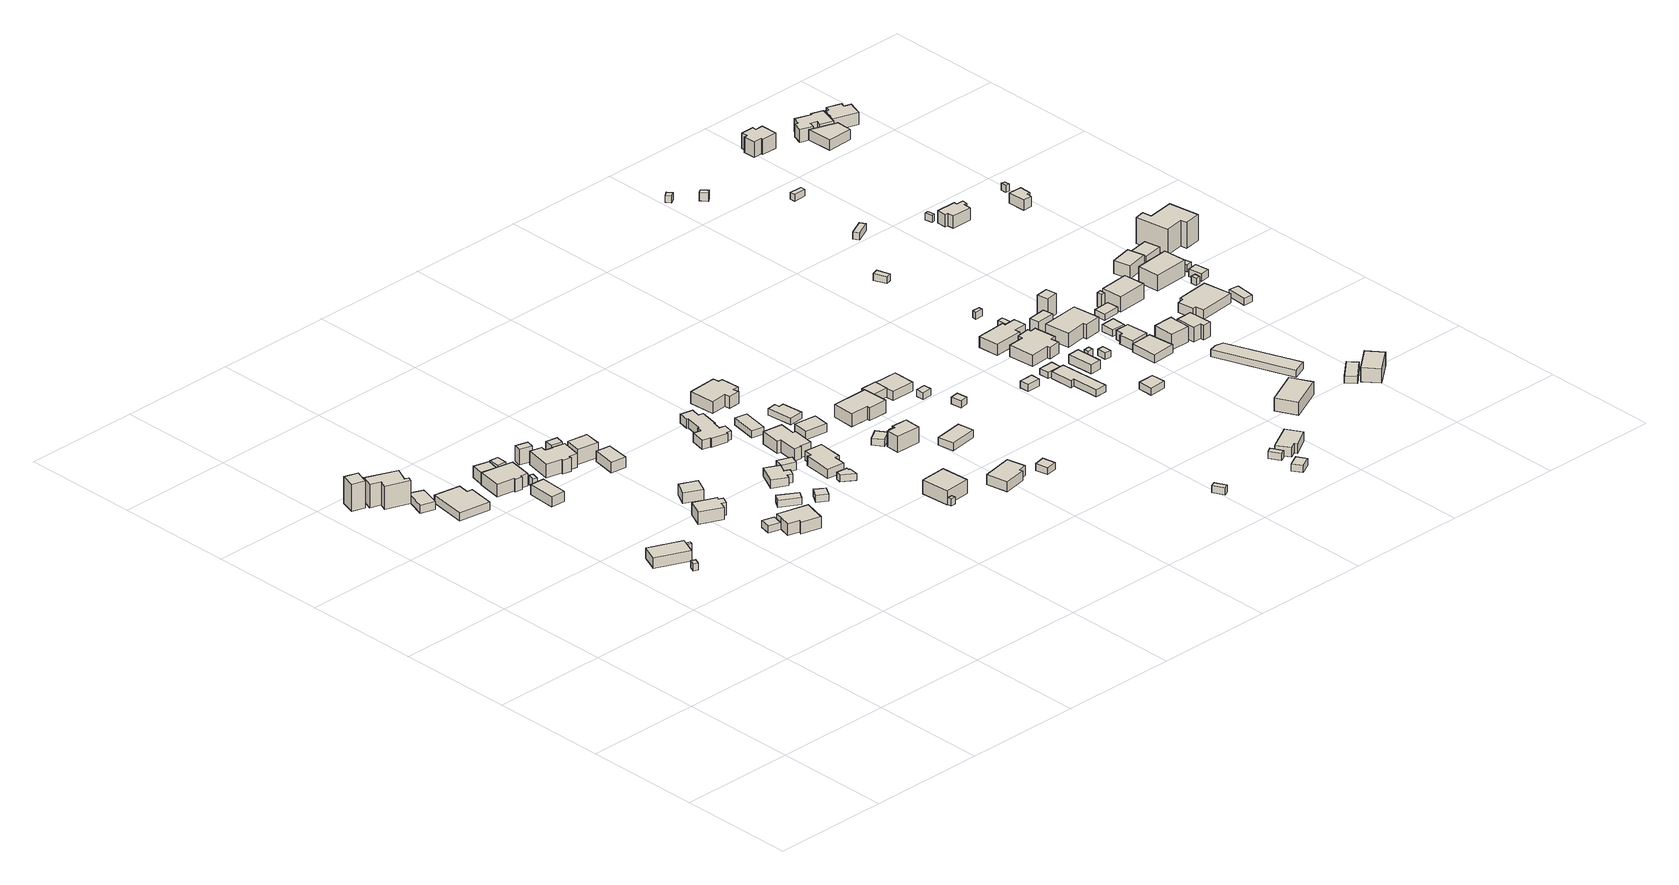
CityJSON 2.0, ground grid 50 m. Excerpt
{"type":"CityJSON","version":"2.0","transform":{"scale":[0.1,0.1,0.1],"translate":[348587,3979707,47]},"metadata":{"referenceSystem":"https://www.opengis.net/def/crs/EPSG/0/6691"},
"CityObjects":{
"building1":{"type":"Building","attributes":{"measuredHeight":13.5},"geometry":[{"type":"Solid","lod":"1","boundaries":[[[[0,1,2,3]],[[2,4,5,3]],[[1,6,4,2]],[[0,7,6,1]],[[3,5,7,0]],[[4,6,7,5]]]]}]},
"building2":{"type":"Building","attributes":{"measuredHeight":12.4},"geometry":[{"type":"Solid","lod":"1","boundaries":[[[[8,9,10,11,12,13,14,15]],[[14,16,17,15]],[[13,18,16,14]],[[12,19,18,13]],[[11,20,19,12]],[[10,21,20,11]],[[9,22,21,10]],[[8,23,22,9]],[[15,17,23,8]],[[16,18,19,20,21,22,23,17]]]]}]},
"building3":{"type":"Building","attributes":{"measuredHeight":4},"geometry":[{"type":"Solid","lod":"1","boundaries":[[[[24,11,10,25,26]],[[25,27,28,26]],[[10,29,27,25]],[[11,30,29,10]],[[24,31,30,11]],[[26,28,31,24]],[[27,29,30,31,28]]]]}]},
"building4":{"type":"Building","attributes":{"measuredHeight":3},"geometry":[{"type":"Solid","lod":"1","boundaries":[[[[32,33,34,35]],[[34,36,37,35]],[[33,38,36,34]],[[32,39,38,33]],[[35,37,39,32]],[[36,38,39,37]]]]}]},
"building5":{"type":"Building","attributes":{"measuredHeight":4.2},"geometry":[{"type":"Solid","lod":"1","boundaries":[[[[40,41,42,43,44,45]],[[44,46,47,45]],[[43,48,46,44]],[[42,49,48,43]],[[41,50,49,42]],[[40,51,50,41]],[[45,47,51,40]],[[46,48,49,50,51,47]]]]}]},
"building6":{"type":"Building","attributes":{"measuredHeight":6},"geometry":[{"type":"Solid","lod":"1","boundaries":[[[[52,53,54,55]],[[54,56,57,55]],[[53,58,56,54]],[[52,59,58,53]],[[55,57,59,52]],[[56,58,59,57]]]]}]},
"building7":{"type":"Building","attributes":{"measuredHeight":3},"geometry":[{"type":"Solid","lod":"1","boundaries":[[[[60,61,62,63]],[[62,64,65,63]],[[61,66,64,62]],[[60,67,66,61]],[[63,65,67,60]],[[64,66,67,65]]]]}]},
"building8":{"type":"Building","attributes":{"measuredHeight":5.1},"geometry":[{"type":"Solid","lod":"1","boundaries":[[[[68,69,70,71]],[[70,72,73,71]],[[69,74,72,70]],[[68,75,74,69]],[[71,73,75,68]],[[72,74,75,73]]]]}]},
"building9":{"type":"Building","attributes":{"measuredHeight":7.9},"geometry":[{"type":"Solid","lod":"1","boundaries":[[[[76,77,78,79,80,81,82,83]],[[82,84,85,83]],[[81,86,84,82]],[[80,87,86,81]],[[79,88,87,80]],[[78,89,88,79]],[[77,90,89,78]],[[76,91,90,77]],[[83,85,91,76]],[[84,86,87,88,89,90,91,85]]]]}]},
"building10":{"type":"Building","attributes":{"measuredHeight":4.9},"geometry":[{"type":"Solid","lod":"1","boundaries":[[[[92,93,94,95]],[[94,96,97,95]],[[93,98,96,94]],[[92,99,98,93]],[[95,97,99,92]],[[96,98,99,97]]]]}]},
"building11":{"type":"Building","attributes":{"measuredHeight":3.8},"geometry":[{"type":"Solid","lod":"1","boundaries":[[[[100,101,102,103]],[[102,104,105,103]],[[101,106,104,102]],[[100,107,106,101]],[[103,105,107,100]],[[104,106,107,105]]]]}]},
"building12":{"type":"Building","attributes":{"measuredHeight":4.3},"geometry":[{"type":"Solid","lod":"1","boundaries":[[[[108,109,110,111]],[[110,112,113,111]],[[109,114,112,110]],[[108,115,114,109]],[[111,113,115,108]],[[112,114,115,113]]]]}]},
"building13":{"type":"Building","attributes":{"measuredHeight":7.3},"geometry":[{"type":"Solid","lod":"1","boundaries":[[[[116,117,118,119,120,121,122,123]],[[122,124,125,123]],[[121,126,124,122]],[[120,127,126,121]],[[119,128,127,120]],[[118,129,128,119]],[[117,130,129,118]],[[116,131,130,117]],[[123,125,131,116]],[[124,126,127,128,129,130,131,125]]]]}]},
"building14":{"type":"Building","attributes":{"measuredHeight":3},"geometry":[{"type":"Solid","lod":"1","boundaries":[[[[132,133,134,135,136]],[[135,137,138,136]],[[134,139,137,135]],[[133,140,139,134]],[[132,141,140,133]],[[136,138,141,132]],[[137,139,140,141,138]]]]}]},
"building15":{"type":"Building","attributes":{"measuredHeight":6.7},"geometry":[{"type":"Solid","lod":"1","boundaries":[[[[142,143,144,145]],[[144,146,147,145]],[[143,148,146,144]],[[142,149,148,143]],[[145,147,149,142]],[[146,148,149,147]]]]}]},
"building16":{"type":"Building","attributes":{"measuredHeight":7.3},"geometry":[{"type":"Solid","lod":"1","boundaries":[[[[150,151,152,153,154,155,156,157,158,159,160,161]],[[160,162,163,161]],[[159,164,162,160]],[[158,165,164,159]],[[157,166,165,158]],[[156,167,166,157]],[[155,168,167,156]],[[154,169,168,155]],[[153,170,169,154]],[[152,171,170,153]],[[151,172,171,152]],[[150,173,172,151]],[[161,163,173,150]],[[162,164,165,166,167,168,169,170,171,172,173,163]]]]}]},
"building17":{"type":"Building","attributes":{"measuredHeight":6.9},"geometry":[{"type":"Solid","lod":"1","boundaries":[[[[174,175,176,177,178,179,180]],[[179,181,182,180]],[[178,183,181,179]],[[177,184,183,178]],[[176,185,184,177]],[[175,186,185,176]],[[174,187,186,175]],[[180,182,187,174]],[[181,183,184,185,186,187,182]]]]}]},
"building18":{"type":"Building","attributes":{"measuredHeight":4.7},"geometry":[{"type":"Solid","lod":"1","boundaries":[[[[188,189,190,191]],[[190,192,193,191]],[[189,194,192,190]],[[188,195,194,189]],[[191,193,195,188]],[[192,194,195,193]]]]}]},
"building19":{"type":"Building","attributes":{"measuredHeight":5.6},"geometry":[{"type":"Solid","lod":"1","boundaries":[[[[196,197,198,199]],[[198,200,201,199]],[[197,202,200,198]],[[196,203,202,197]],[[199,201,203,196]],[[200,202,203,201]]]]}]},
"building20":{"type":"Building","attributes":{"measuredHeight":7.7},"geometry":[{"type":"Solid","lod":"1","boundaries":[[[[204,205,206,207]],[[206,208,209,207]],[[205,210,208,206]],[[204,211,210,205]],[[207,209,211,204]],[[208,210,211,209]]]]}]},
"building21":{"type":"Building","attributes":{"measuredHeight":5.7},"geometry":[{"type":"Solid","lod":"1","boundaries":[[[[212,213,214,215]],[[214,216,217,215]],[[213,218,216,214]],[[212,219,218,213]],[[215,217,219,212]],[[216,218,219,217]]]]}]},
"building22":{"type":"Building","attributes":{"measuredHeight":3},"geometry":[{"type":"Solid","lod":"1","boundaries":[[[[220,221,222,223]],[[222,224,225,223]],[[221,226,224,222]],[[220,227,226,221]],[[223,225,227,220]],[[224,226,227,225]]]]}]},
"building23":{"type":"Building","attributes":{"measuredHeight":3},"geometry":[{"type":"Solid","lod":"1","boundaries":[[[[228,229,230,231]],[[230,232,233,231]],[[229,234,232,230]],[[228,235,234,229]],[[231,233,235,228]],[[232,234,235,233]]]]}]},
"building24":{"type":"Building","attributes":{"measuredHeight":4.4},"geometry":[{"type":"Solid","lod":"1","boundaries":[[[[236,237,238,239,240,241,242,243]],[[242,244,245,243]],[[241,246,244,242]],[[240,247,246,241]],[[239,248,247,240]],[[238,249,248,239]],[[237,250,249,238]],[[236,251,250,237]],[[243,245,251,236]],[[244,246,247,248,249,250,251,245]]]]}]},
"building25":{"type":"Building","attributes":{"measuredHeight":3.4},"geometry":[{"type":"Solid","lod":"1","boundaries":[[[[252,253,254,255]],[[254,256,257,255]],[[253,258,256,254]],[[252,259,258,253]],[[255,257,259,252]],[[256,258,259,257]]]]}]},
"building26":{"type":"Building","attributes":{"measuredHeight":3},"geometry":[{"type":"Solid","lod":"1","boundaries":[[[[260,261,262,263,264,265]],[[264,266,267,265]],[[263,268,266,264]],[[262,269,268,263]],[[261,270,269,262]],[[260,271,270,261]],[[265,267,271,260]],[[266,268,269,270,271,267]]]]}]},
"building27":{"type":"Building","attributes":{"measuredHeight":3},"geometry":[{"type":"Solid","lod":"1","boundaries":[[[[272,273,274,275]],[[274,276,277,275]],[[273,278,276,274]],[[272,279,278,273]],[[275,277,279,272]],[[276,278,279,277]]]]}]},
"building28":{"type":"Building","attributes":{"measuredHeight":5.6},"geometry":[{"type":"Solid","lod":"1","boundaries":[[[[280,281,282,283,284,285,286,287]],[[286,288,289,287]],[[285,290,288,286]],[[284,291,290,285]],[[283,292,291,284]],[[282,293,292,283]],[[281,294,293,282]],[[280,295,294,281]],[[287,289,295,280]],[[288,290,291,292,293,294,295,289]]]]}]},
"building29":{"type":"Building","attributes":{"measuredHeight":4.5},"geometry":[{"type":"Solid","lod":"1","boundaries":[[[[296,297,298,299,300,301,302,303,304,305,306,307,308,309,310,311,312,313,314,315]],[[314,316,317,315]],[[313,318,316,314]],[[312,319,318,313]],[[311,320,319,312]],[[310,321,320,311]],[[309,322,321,310]],[[308,323,322,309]],[[307,324,323,308]],[[306,325,324,307]],[[305,326,325,306]],[[304,327,326,305]],[[303,328,327,304]],[[302,329,328,303]],[[301,330,329,302]],[[300,331,330,301]],[[299,332,331,300]],[[298,333,332,299]],[[297,334,333,298]],[[296,335,334,297]],[[315,317,335,296]],[[316,318,319,320,321,322,323,324,325,326,327,328,329,330,331,332,333,334,335,317]]]]}]},
"building30":{"type":"Building","attributes":{"measuredHeight":8.4},"geometry":[{"type":"Solid","lod":"1","boundaries":[[[[336,337,338,339]],[[338,340,341,339]],[[337,342,340,338]],[[336,343,342,337]],[[339,341,343,336]],[[340,342,343,341]]]]}]},
"building31":{"type":"Building","attributes":{"measuredHeight":7.5},"geometry":[{"type":"Solid","lod":"1","boundaries":[[[[344,345,346,347,348,349,350,351,352,353]],[[352,354,355,353]],[[351,356,354,352]],[[350,357,356,351]],[[349,358,357,350]],[[348,359,358,349]],[[347,360,359,348]],[[346,361,360,347]],[[345,362,361,346]],[[344,363,362,345]],[[353,355,363,344]],[[354,356,357,358,359,360,361,362,363,355]]]]}]},
"building32":{"type":"Building","attributes":{"measuredHeight":3},"geometry":[{"type":"Solid","lod":"1","boundaries":[[[[364,365,366,367]],[[366,368,369,367]],[[365,370,368,366]],[[364,371,370,365]],[[367,369,371,364]],[[368,370,371,369]]]]}]},
"building33":{"type":"Building","attributes":{"measuredHeight":4.2},"geometry":[{"type":"Solid","lod":"1","boundaries":[[[[372,373,374,375]],[[374,376,377,375]],[[373,378,376,374]],[[372,379,378,373]],[[375,377,379,372]],[[376,378,379,377]]]]}]},
"building34":{"type":"Building","attributes":{"measuredHeight":5.5},"geometry":[{"type":"Solid","lod":"1","boundaries":[[[[380,381,382,383,384,385]],[[384,386,387,385]],[[383,388,386,384]],[[382,389,388,383]],[[381,390,389,382]],[[380,391,390,381]],[[385,387,391,380]],[[386,388,389,390,391,387]]]]}]},
"building35":{"type":"Building","attributes":{"measuredHeight":6.9},"geometry":[{"type":"Solid","lod":"1","boundaries":[[[[392,393,394,395,396,397,398,399,400,401]],[[400,402,403,401]],[[399,404,402,400]],[[398,405,404,399]],[[397,406,405,398]],[[396,407,406,397]],[[395,408,407,396]],[[394,409,408,395]],[[393,410,409,394]],[[392,411,410,393]],[[401,403,411,392]],[[402,404,405,406,407,408,409,410,411,403]]]]}]},
"building36":{"type":"Building","attributes":{"measuredHeight":3},"geometry":[{"type":"Solid","lod":"1","boundaries":[[[[412,413,414,415]],[[414,416,417,415]],[[413,418,416,414]],[[412,419,418,413]],[[415,417,419,412]],[[416,418,419,417]]]]}]},
"building37":{"type":"Building","attributes":{"measuredHeight":2.8},"geometry":[{"type":"Solid","lod":"1","boundaries":[[[[420,421,422,423,424,425]],[[424,426,427,425]],[[423,428,426,424]],[[422,429,428,423]],[[421,430,429,422]],[[420,431,430,421]],[[425,427,431,420]],[[426,428,429,430,431,427]]]]}]},
"building38":{"type":"Building","attributes":{"measuredHeight":7.5},"geometry":[{"type":"Solid","lod":"1","boundaries":[[[[432,433,434,435,436,437]],[[436,438,439,437]],[[435,440,438,436]],[[434,441,440,435]],[[433,442,441,434]],[[432,443,442,433]],[[437,439,443,432]],[[438,440,441,442,443,439]]]]}]},
"building39":{"type":"Building","attributes":{"measuredHeight":3.4},"geometry":[{"type":"Solid","lod":"1","boundaries":[[[[444,445,446,447]],[[446,448,449,447]],[[445,450,448,446]],[[444,451,450,445]],[[447,449,451,444]],[[448,450,451,449]]]]}]},
"building40":{"type":"Building","attributes":{"measuredHeight":3},"geometry":[{"type":"Solid","lod":"1","boundaries":[[[[452,453,454,455]],[[454,456,457,455]],[[453,458,456,454]],[[452,459,458,453]],[[455,457,459,452]],[[456,458,459,457]]]]}]},
"building41":{"type":"Building","attributes":{"measuredHeight":3.6},"geometry":[{"type":"Solid","lod":"1","boundaries":[[[[460,461,462,463]],[[462,464,465,463]],[[461,466,464,462]],[[460,467,466,461]],[[463,465,467,460]],[[464,466,467,465]]]]}]},
"building42":{"type":"Building","attributes":{"measuredHeight":7.4},"geometry":[{"type":"Solid","lod":"1","boundaries":[[[[468,469,470,471,472,473]],[[472,474,475,473]],[[471,476,474,472]],[[470,477,476,471]],[[469,478,477,470]],[[468,479,478,469]],[[473,475,479,468]],[[474,476,477,478,479,475]]]]}]},
"building43":{"type":"Building","attributes":{"measuredHeight":3},"geometry":[{"type":"Solid","lod":"1","boundaries":[[[[480,481,482,483]],[[482,484,485,483]],[[481,486,484,482]],[[480,487,486,481]],[[483,485,487,480]],[[484,486,487,485]]]]}]},
"building44":{"type":"Building","attributes":{"measuredHeight":4.4},"geometry":[{"type":"Solid","lod":"1","boundaries":[[[[488,489,490,491]],[[490,492,493,491]],[[489,494,492,490]],[[488,495,494,489]],[[491,493,495,488]],[[492,494,495,493]]]]}]},
"building45":{"type":"Building","attributes":{"measuredHeight":4.8},"geometry":[{"type":"Solid","lod":"1","boundaries":[[[[496,497,498,499,500]],[[499,501,502,500]],[[498,503,501,499]],[[497,504,503,498]],[[496,505,504,497]],[[500,502,505,496]],[[501,503,504,505,502]]]]}]},
"building46":{"type":"Building","attributes":{"measuredHeight":3},"geometry":[{"type":"Solid","lod":"1","boundaries":[[[[506,507,508,509]],[[508,510,511,509]],[[507,512,510,508]],[[506,513,512,507]],[[509,511,513,506]],[[510,512,513,511]]]]}]},
"building47":{"type":"Building","attributes":{"measuredHeight":3},"geometry":[{"type":"Solid","lod":"1","boundaries":[[[[514,515,516,517]],[[516,518,519,517]],[[515,520,518,516]],[[514,521,520,515]],[[517,519,521,514]],[[518,520,521,519]]]]}]},
"building48":{"type":"Building","attributes":{"measuredHeight":3},"geometry":[{"type":"Solid","lod":"1","boundaries":[[[[522,523,524,525]],[[524,526,527,525]],[[523,528,526,524]],[[522,529,528,523]],[[525,527,529,522]],[[526,528,529,527]]]]}]},
"building49":{"type":"Building","attributes":{"measuredHeight":3},"geometry":[{"type":"Solid","lod":"1","boundaries":[[[[530,531,532,533]],[[532,534,535,533]],[[531,536,534,532]],[[530,537,536,531]],[[533,535,537,530]],[[534,536,537,535]]]]}]},
"building50":{"type":"Building","attributes":{"measuredHeight":3},"geometry":[{"type":"Solid","lod":"1","boundaries":[[[[538,539,540,541]],[[540,542,543,541]],[[539,544,542,540]],[[538,545,544,539]],[[541,543,545,538]],[[542,544,545,543]]]]}]},
"building51":{"type":"Building","attributes":{"measuredHeight":5},"geometry":[{"type":"Solid","lod":"1","boundaries":[[[[546,547,548,549,550,551]],[[550,552,553,551]],[[549,554,552,550]],[[548,555,554,549]],[[547,556,555,548]],[[546,557,556,547]],[[551,553,557,546]],[[552,554,555,556,557,553]]]]}]},
"building52":{"type":"Building","attributes":{"measuredHeight":3},"geometry":[{"type":"Solid","lod":"1","boundaries":[[[[558,559,560,561,562,563]],[[562,564,565,563]],[[561,566,564,562]],[[560,567,566,561]],[[559,568,567,560]],[[558,569,568,559]],[[563,565,569,558]],[[564,566,567,568,569,565]]]]}]},
"building53":{"type":"Building","attributes":{"measuredHeight":2.6},"geometry":[{"type":"Solid","lod":"1","boundaries":[[[[570,571,572,573]],[[572,574,575,573]],[[571,576,574,572]],[[570,577,576,571]],[[573,575,577,570]],[[574,576,577,575]]]]}]},
"building54":{"type":"Building","attributes":{"measuredHeight":3},"geometry":[{"type":"Solid","lod":"1","boundaries":[[[[578,579,580,581]],[[580,582,583,581]],[[579,584,582,580]],[[578,585,584,579]],[[581,583,585,578]],[[582,584,585,583]]]]}]},
"building55":{"type":"Building","attributes":{"measuredHeight":6.7},"geometry":[{"type":"Solid","lod":"1","boundaries":[[[[586,587,588,589,590,591,592,593,594,595,596,597]],[[596,598,599,597]],[[595,600,598,596]],[[594,601,600,595]],[[593,602,601,594]],[[592,603,602,593]],[[591,604,603,592]],[[590,605,604,591]],[[589,606,605,590]],[[588,607,606,589]],[[587,608,607,588]],[[586,609,608,587]],[[597,599,609,586]],[[598,600,601,602,603,604,605,606,607,608,609,599]]]]}]},
"building56":{"type":"Building","attributes":{"measuredHeight":4},"geometry":[{"type":"Solid","lod":"1","boundaries":[[[[610,611,612,613]],[[612,614,615,613]],[[611,616,614,612]],[[610,617,616,611]],[[613,615,617,610]],[[614,616,617,615]]]]}]},
"building57":{"type":"Building","attributes":{"measuredHeight":6.1},"geometry":[{"type":"Solid","lod":"1","boundaries":[[[[618,619,620,621,622,623,624,625]],[[624,626,627,625]],[[623,628,626,624]],[[622,629,628,623]],[[621,630,629,622]],[[620,631,630,621]],[[619,632,631,620]],[[618,633,632,619]],[[625,627,633,618]],[[626,628,629,630,631,632,633,627]]]]}]},
"building58":{"type":"Building","attributes":{"measuredHeight":3},"geometry":[{"type":"Solid","lod":"1","boundaries":[[[[634,635,636,637]],[[636,638,639,637]],[[635,640,638,636]],[[634,641,640,635]],[[637,639,641,634]],[[638,640,641,639]]]]}]},
"building59":{"type":"Building","attributes":{"measuredHeight":2.9},"geometry":[{"type":"Solid","lod":"1","boundaries":[[[[642,643,644,645]],[[644,646,647,645]],[[643,648,646,644]],[[642,649,648,643]],[[645,647,649,642]],[[646,648,649,647]]]]}]},
"building60":{"type":"Building","attributes":{"measuredHeight":3.4},"geometry":[{"type":"Solid","lod":"1","boundaries":[[[[650,651,652,653]],[[652,654,655,653]],[[651,656,654,652]],[[650,657,656,651]],[[653,655,657,650]],[[654,656,657,655]]]]}]},
"building61":{"type":"Building","attributes":{"measuredHeight":7.9},"geometry":[{"type":"Solid","lod":"1","boundaries":[[[[658,659,660,661]],[[660,662,663,661]],[[659,664,662,660]],[[658,665,664,659]],[[661,663,665,658]],[[662,664,665,663]]]]}]},
"building62":{"type":"Building","attributes":{"measuredHeight":3},"geometry":[{"type":"Solid","lod":"1","boundaries":[[[[666,667,668,669]],[[668,670,671,669]],[[667,672,670,668]],[[666,673,672,667]],[[669,671,673,666]],[[670,672,673,671]]]]}]},
"building63":{"type":"Building","attributes":{"measuredHeight":9.2},"geometry":[{"type":"Solid","lod":"1","boundaries":[[[[674,675,676,677]],[[676,678,679,677]],[[675,680,678,676]],[[674,681,680,675]],[[677,679,681,674]],[[678,680,681,679]]]]}]},
"building64":{"type":"Building","attributes":{"measuredHeight":7.6},"geometry":[{"type":"Solid","lod":"1","boundaries":[[[[682,683,684,685,686,687]],[[686,688,689,687]],[[685,690,688,686]],[[684,691,690,685]],[[683,692,691,684]],[[682,693,692,683]],[[687,689,693,682]],[[688,690,691,692,693,689]]]]}]},
"building65":{"type":"Building","attributes":{"measuredHeight":4.3},"geometry":[{"type":"Solid","lod":"1","boundaries":[[[[694,695,696,697]],[[696,698,699,697]],[[695,700,698,696]],[[694,701,700,695]],[[697,699,701,694]],[[698,700,701,699]]]]}]},
"building66":{"type":"Building","attributes":{"measuredHeight":3},"geometry":[{"type":"Solid","lod":"1","boundaries":[[[[702,703,704,705]],[[704,706,707,705]],[[703,708,706,704]],[[702,709,708,703]],[[705,707,709,702]],[[706,708,709,707]]]]}]},
"building67":{"type":"Building","attributes":{"measuredHeight":4.8},"geometry":[{"type":"Solid","lod":"1","boundaries":[[[[710,711,712,713,714,715]],[[714,716,717,715]],[[713,718,716,714]],[[712,719,718,713]],[[711,720,719,712]],[[710,721,720,711]],[[715,717,721,710]],[[716,718,719,720,721,717]]]]}]},
"building68":{"type":"Building","attributes":{"measuredHeight":8.9},"geometry":[{"type":"Solid","lod":"1","boundaries":[[[[722,723,724,725]],[[724,726,727,725]],[[723,728,726,724]],[[722,729,728,723]],[[725,727,729,722]],[[726,728,729,727]]]]}]},
"building69":{"type":"Building","attributes":{"measuredHeight":3},"geometry":[{"type":"Solid","lod":"1","boundaries":[[[[730,731,732,733]],[[732,734,735,733]],[[731,736,734,732]],[[730,737,736,731]],[[733,735,737,730]],[[734,736,737,735]]]]}]},
"building70":{"type":"Building","attributes":{"measuredHeight":7.8},"geometry":[{"type":"Solid","lod":"1","boundaries":[[[[738,739,740,741,742]],[[741,743,744,742]],[[740,745,743,741]],[[739,746,745,740]],[[738,747,746,739]],[[742,744,747,738]],[[743,745,746,747,744]]]]}]},
"building71":{"type":"Building","attributes":{"measuredHeight":3},"geometry":[{"type":"Solid","lod":"1","boundaries":[[[[748,749,750,751,752]],[[751,753,754,752]],[[750,755,753,751]],[[749,756,755,750]],[[748,757,756,749]],[[752,754,757,748]],[[753,755,756,757,754]]]]}]},
"building72":{"type":"Building","attributes":{"measuredHeight":2.7},"geometry":[{"type":"Solid","lod":"1","boundaries":[[[[758,759,760,761]],[[760,762,763,761]],[[759,764,762,760]],[[758,765,764,759]],[[761,763,765,758]],[[762,764,765,763]]]]}]},
"building73":{"type":"Building","attributes":{"measuredHeight":3},"geometry":[{"type":"Solid","lod":"1","boundaries":[[[[766,767,768,769]],[[768,770,771,769]],[[767,772,770,768]],[[766,773,772,767]],[[769,771,773,766]],[[770,772,773,771]]]]}]},
"building74":{"type":"Building","attributes":{"measuredHeight":7.6},"geometry":[{"type":"Solid","lod":"1","boundaries":[[[[774,775,776,777,778,779]],[[778,780,781,779]],[[777,782,780,778]],[[776,783,782,777]],[[775,784,783,776]],[[774,785,784,775]],[[779,781,785,774]],[[780,782,783,784,785,781]]]]}]},
"building75":{"type":"Building","attributes":{"measuredHeight":3},"geometry":[{"type":"Solid","lod":"1","boundaries":[[[[786,787,788,789]],[[788,790,791,789]],[[787,792,790,788]],[[786,793,792,787]],[[789,791,793,786]],[[790,792,793,791]]]]}]},
"building76":{"type":"Building","attributes":{"measuredHeight":6.2},"geometry":[{"type":"Solid","lod":"1","boundaries":[[[[794,795,796,797]],[[796,798,799,797]],[[795,800,798,796]],[[794,801,800,795]],[[797,799,801,794]],[[798,800,801,799]]]]}]},
"building77":{"type":"Building","attributes":{"measuredHeight":3.6},"geometry":[{"type":"Solid","lod":"1","boundaries":[[[[802,803,804,805]],[[804,806,807,805]],[[803,808,806,804]],[[802,809,808,803]],[[805,807,809,802]],[[806,808,809,807]]]]}]},
"building78":{"type":"Building","attributes":{"measuredHeight":8.3},"geometry":[{"type":"Solid","lod":"1","boundaries":[[[[810,811,812,813,814]],[[813,815,816,814]],[[812,817,815,813]],[[811,818,817,812]],[[810,819,818,811]],[[814,816,819,810]],[[815,817,818,819,816]]]]}]},
"building79":{"type":"Building","attributes":{"measuredHeight":9.8},"geometry":[{"type":"Solid","lod":"1","boundaries":[[[[820,821,822,823]],[[822,824,825,823]],[[821,826,824,822]],[[820,827,826,821]],[[823,825,827,820]],[[824,826,827,825]]]]}]},
"building80":{"type":"Building","attributes":{"measuredHeight":3},"geometry":[{"type":"Solid","lod":"1","boundaries":[[[[828,829,830,831]],[[830,832,833,831]],[[829,834,832,830]],[[828,835,834,829]],[[831,833,835,828]],[[832,834,835,833]]]]}]},
"building81":{"type":"Building","attributes":{"measuredHeight":5.3},"geometry":[{"type":"Solid","lod":"1","boundaries":[[[[836,837,838,839,840,841,842,843]],[[842,844,845,843]],[[841,846,844,842]],[[840,847,846,841]],[[839,848,847,840]],[[838,849,848,839]],[[837,850,849,838]],[[836,851,850,837]],[[843,845,851,836]],[[844,846,847,848,849,850,851,845]]]]}]},
"building82":{"type":"Building","attributes":{"measuredHeight":3},"geometry":[{"type":"Solid","lod":"1","boundaries":[[[[852,853,854,855]],[[854,856,857,855]],[[853,858,856,854]],[[852,859,858,853]],[[855,857,859,852]],[[856,858,859,857]]]]}]},
"building83":{"type":"Building","attributes":{"measuredHeight":6.9},"geometry":[{"type":"Solid","lod":"1","boundaries":[[[[860,861,862,863]],[[862,864,865,863]],[[861,866,864,862]],[[860,867,866,861]],[[863,865,867,860]],[[864,866,867,865]]]]}]},
"building84":{"type":"Building","attributes":{"measuredHeight":8.2},"geometry":[{"type":"Solid","lod":"1","boundaries":[[[[868,869,870,871]],[[870,872,873,871]],[[869,874,872,870]],[[868,875,874,869]],[[871,873,875,868]],[[872,874,875,873]]]]}]},
"building85":{"type":"Building","attributes":{"measuredHeight":3},"geometry":[{"type":"Solid","lod":"1","boundaries":[[[[876,877,878,879]],[[878,880,881,879]],[[877,882,880,878]],[[876,883,882,877]],[[879,881,883,876]],[[880,882,883,881]]]]}]},
"building86":{"type":"Building","attributes":{"measuredHeight":3.1},"geometry":[{"type":"Solid","lod":"1","boundaries":[[[[884,885,886,887]],[[886,888,889,887]],[[885,890,888,886]],[[884,891,890,885]],[[887,889,891,884]],[[888,890,891,889]]]]}]},
"building87":{"type":"Building","attributes":{"measuredHeight":3},"geometry":[{"type":"Solid","lod":"1","boundaries":[[[[892,893,894,895]],[[894,896,897,895]],[[893,898,896,894]],[[892,899,898,893]],[[895,897,899,892]],[[896,898,899,897]]]]}]},
"building88":{"type":"Building","attributes":{"measuredHeight":6.8},"geometry":[{"type":"Solid","lod":"1","boundaries":[[[[900,901,902,903,904,905,906,907,908,909]],[[908,910,911,909]],[[907,912,910,908]],[[906,913,912,907]],[[905,914,913,906]],[[904,915,914,905]],[[903,916,915,904]],[[902,917,916,903]],[[901,918,917,902]],[[900,919,918,901]],[[909,911,919,900]],[[910,912,913,914,915,916,917,918,919,911]]]]}]},
"building89":{"type":"Building","attributes":{"measuredHeight":3.2},"geometry":[{"type":"Solid","lod":"1","boundaries":[[[[920,921,922,923]],[[922,924,925,923]],[[921,926,924,922]],[[920,927,926,921]],[[923,925,927,920]],[[924,926,927,925]]]]}]},
"building90":{"type":"Building","attributes":{"measuredHeight":7.6},"geometry":[{"type":"Solid","lod":"1","boundaries":[[[[928,929,930,931]],[[930,932,933,931]],[[929,934,932,930]],[[928,935,934,929]],[[931,933,935,928]],[[932,934,935,933]]]]}]},
"building91":{"type":"Building","attributes":{"measuredHeight":3},"geometry":[{"type":"Solid","lod":"1","boundaries":[[[[936,937,938,939]],[[938,940,941,939]],[[937,942,940,938]],[[936,943,942,937]],[[939,941,943,936]],[[940,942,943,941]]]]}]},
"building92":{"type":"Building","attributes":{"measuredHeight":7.5},"geometry":[{"type":"Solid","lod":"1","boundaries":[[[[944,945,946,947,948,949,950,951,952,953]],[[952,954,955,953]],[[951,956,954,952]],[[950,957,956,951]],[[949,958,957,950]],[[948,959,958,949]],[[947,960,959,948]],[[946,961,960,947]],[[945,962,961,946]],[[944,963,962,945]],[[953,955,963,944]],[[954,956,957,958,959,960,961,962,963,955]]]]}]},
"building93":{"type":"Building","attributes":{"measuredHeight":12.3},"geometry":[{"type":"Solid","lod":"1","boundaries":[[[[964,965,966,967,968,969,970,971]],[[970,972,973,971]],[[969,974,972,970]],[[968,975,974,969]],[[967,976,975,968]],[[966,977,976,967]],[[965,978,977,966]],[[964,979,978,965]],[[971,973,979,964]],[[972,974,975,976,977,978,979,973]]]]}]},
"building94":{"type":"Building","attributes":{"measuredHeight":4.5},"geometry":[{"type":"Solid","lod":"1","boundaries":[[[[980,981,982,983,984,985]],[[984,986,987,985]],[[983,988,986,984]],[[982,989,988,983]],[[981,990,989,982]],[[980,991,990,981]],[[985,987,991,980]],[[986,988,989,990,991,987]]]]}]},
"building95":{"type":"Building","attributes":{"measuredHeight":3},"geometry":[{"type":"Solid","lod":"1","boundaries":[[[[992,993,994,995]],[[994,996,997,995]],[[993,998,996,994]],[[992,999,998,993]],[[995,997,999,992]],[[996,998,999,997]]]]}]},
"building96":{"type":"Building","attributes":{"measuredHeight":5.2},"geometry":[{"type":"Solid","lod":"1","boundaries":[[[[1000,1001,1002,1003]],[[1002,1004,1005,1003]],[[1001,1006,1004,1002]],[[1000,1007,1006,1001]],[[1003,1005,1007,1000]],[[1004,1006,1007,1005]]]]}]},
"building97":{"type":"Building","attributes":{"measuredHeight":7.8},"geometry":[{"type":"Solid","lod":"1","boundaries":[[[[1008,1009,1010,1011,1012,1013,1014,1015,1016,1017,1018,1019]],[[1018,1020,1021,1019]],[[1017,1022,1020,1018]],[[1016,1023,1022,1017]],[[1015,1024,1023,1016]],[[1014,1025,1024,1015]],[[1013,1026,1025,1014]],[[1012,1027,1026,1013]],[[1011,1028,1027,1012]],[[1010,1029,1028,1011]],[[1009,1030,1029,1010]],[[1008,1031,1030,1009]],[[1019,1021,1031,1008]],[[1020,1022,1023,1024,1025,1026,1027,1028,1029,1030,1031,1021]]]]}]},
"building98":{"type":"Building","attributes":{"measuredHeight":7.4},"geometry":[{"type":"Solid","lod":"1","boundaries":[[[[1032,1033,1034,1035,1036,1037,1038,1039]],[[1038,1040,1041,1039]],[[1037,1042,1040,1038]],[[1036,1043,1042,1037]],[[1035,1044,1043,1036]],[[1034,1045,1044,1035]],[[1033,1046,1045,1034]],[[1032,1047,1046,1033]],[[1039,1041,1047,1032]],[[1040,1042,1043,1044,1045,1046,1047,1041]]]]}]}
},
"vertices":[
[25,2379,80],[83,2361,80],[60,2301,80],[7,2318,80],[60,2301,197],[7,2318,197],[83,2361,197],[25,2379,197],
[224,2290,80],[196,2231,80],[212,2224,80],[205,2205,80],[105,2242,80],[117,2273,80],[72,2290,80],[93,2342,80],[72,2290,180],[93,2342,180],[117,2273,180],[105,2242,180],[205,2205,180],[212,2224,180],[196,2231,180],[224,2290,180],
[179,2129,80],[268,2200,80],[240,2110,80],[268,2200,114],[240,2110,114],[212,2224,114],[205,2205,114],[179,2129,114],
[617,1107,100],[607,1084,100],[589,1091,100],[599,1115,100],[589,1091,130],[599,1115,130],[607,1084,130],[617,1107,130],
[383,1966,79],[246,1987,79],[271,2147,79],[384,2128,79],[376,2081,79],[400,2078,79],[376,2081,114],[400,2078,114],[384,2128,114],[271,2147,114],[246,1987,114],[383,1966,114],
[672,1226,95],[640,1152,95],[500,1213,95],[532,1286,95],[500,1213,141],[532,1286,141],[640,1152,141],[672,1226,141],
[703,1224,93],[697,1210,93],[678,1218,93],[684,1232,93],[678,1218,123],[684,1232,123],[697,1210,123],[703,1224,123],
[632,1935,80],[625,1816,80],[562,1820,80],[570,1939,80],[562,1820,124],[570,1939,124],[625,1816,124],[632,1935,124],
[627,2095,78],[609,1996,78],[578,2002,78],[576,1990,78],[545,1996,78],[546,2003,78],[471,2017,78],[490,2121,78],[471,2017,132],[490,2121,132],[546,2003,132],[545,1996,132],[576,1990,132],[578,2002,132],[609,1996,132],[627,2095,132],
[583,2175,70],[570,2123,70],[503,2139,70],[516,2191,70],[503,2139,119],[516,2191,119],[570,2123,119],[583,2175,119],
[638,1997,79],[629,1965,79],[611,1970,79],[620,2002,79],[611,1970,117],[620,2002,117],[629,1965,117],[638,1997,117],
[637,2184,68],[634,2139,68],[595,2142,68],[598,2187,68],[595,2142,111],[598,2187,111],[634,2139,111],[637,2184,111],
[889,1408,86],[984,1367,86],[979,1357,86],[997,1348,86],[981,1317,86],[964,1325,86],[951,1297,86],[858,1340,86],[951,1297,139],[858,1340,139],[964,1325,139],[981,1317,139],[997,1348,139],[979,1357,139],[984,1367,139],[889,1408,139],
[1053,1133,95],[1048,1117,95],[1040,1086,95],[989,1101,95],[1000,1148,95],[989,1101,125],[1000,1148,125],[1040,1086,125],[1048,1117,125],[1053,1133,125],
[767,2156,68],[759,2125,68],[704,2139,68],[714,2171,68],[704,2139,135],[714,2171,135],[759,2125,135],[767,2156,135],
[861,2056,74],[842,1969,74],[806,1977,74],[804,1964,74],[769,1972,74],[770,1978,74],[703,1993,74],[728,2107,74],[779,2095,74],[774,2072,74],[806,2065,74],[806,2068,74],[806,2065,133],[806,2068,133],[774,2072,133],[779,2095,133],[728,2107,133],[703,1993,133],[770,1978,133],[769,1972,133],[804,1964,133],[806,1977,133],[842,1969,133],[861,2056,133],
[1179,1083,97],[1152,986,97],[1067,1008,97],[1075,1022,97],[1026,1035,97],[1040,1086,97],[1048,1117,97],[1040,1086,147],[1048,1117,147],[1026,1035,147],[1075,1022,147],[1067,1008,147],[1152,986,147],[1179,1083,147],
[1040,1527,75],[1009,1466,75],[935,1502,75],[967,1560,75],[935,1502,122],[967,1560,122],[1009,1466,122],[1040,1527,122],
[879,2115,69],[872,2080,69],[822,2089,69],[829,2125,69],[822,2089,125],[829,2125,125],[872,2080,125],[879,2115,125],
[883,2063,65],[970,2049,65],[957,1976,65],[867,1993,65],[957,1976,130],[867,1993,130],[970,2049,130],[883,2063,130],
[994,1952,66],[980,1851,66],[913,1860,66],[931,1960,66],[913,1860,111],[931,1960,111],[980,1851,111],[994,1952,111],
[1247,1197,94],[1225,1165,94],[1146,1212,94],[1169,1244,94],[1146,1212,124],[1169,1244,124],[1225,1165,124],[1247,1197,124],
[1338,1150,96],[1313,1110,96],[1272,1136,96],[1297,1176,96],[1272,1136,126],[1297,1176,126],[1313,1110,126],[1338,1150,126],
[1333,1388,90],[1314,1350,90],[1336,1339,90],[1320,1308,90],[1299,1318,90],[1292,1303,90],[1230,1334,90],[1273,1419,90],[1230,1334,126],[1273,1419,126],[1292,1303,126],[1299,1318,126],[1320,1308,126],[1336,1339,126],[1314,1350,126],[1333,1388,126],
[1407,1402,91],[1393,1364,91],[1334,1386,91],[1348,1425,91],[1334,1386,125],[1348,1425,125],[1393,1364,125],[1407,1402,125],
[1496,1200,95],[1494,1189,95],[1501,1189,95],[1495,1148,95],[1442,1184,95],[1448,1206,95],[1442,1184,125],[1448,1206,125],[1495,1148,125],[1501,1189,125],[1494,1189,125],[1496,1200,125],
[1614,762,113],[1616,746,113],[1594,744,113],[1592,761,113],[1594,744,143],[1592,761,143],[1616,746,143],[1614,762,143],
[1540,1381,93],[1529,1275,93],[1509,1277,93],[1504,1226,93],[1429,1233,93],[1441,1355,93],[1458,1353,93],[1462,1389,93],[1458,1353,134],[1462,1389,134],[1441,1355,134],[1429,1233,134],[1504,1226,134],[1509,1277,134],[1529,1275,134],[1540,1381,134],
[1398,1924,73],[1390,1884,73],[1410,1880,73],[1392,1797,73],[1388,1797,73],[1380,1762,73],[1405,1757,73],[1396,1715,73],[1375,1719,73],[1373,1711,73],[1301,1726,73],[1302,1731,73],[1268,1739,73],[1282,1802,73],[1315,1795,73],[1320,1817,73],[1325,1816,73],[1341,1888,73],[1335,1889,73],[1345,1935,73],[1335,1889,111],[1345,1935,111],[1341,1888,111],[1325,1816,111],[1320,1817,111],[1315,1795,111],[1282,1802,111],[1268,1739,111],[1302,1731,111],[1301,1726,111],[1373,1711,111],[1375,1719,111],[1396,1715,111],[1405,1757,111],[1380,1762,111],[1388,1797,111],[1392,1797,111],[1410,1880,111],[1390,1884,111],[1398,1924,111],
[1697,893,110],[1705,772,110],[1593,765,110],[1585,886,110],[1593,765,170],[1585,886,170],[1705,772,170],[1697,893,170],
[1525,1578,89],[1515,1509,89],[1528,1507,89],[1514,1412,89],[1466,1419,89],[1465,1413,89],[1432,1417,89],[1444,1499,89],[1427,1502,89],[1440,1590,89],[1427,1502,142],[1440,1590,142],[1444,1499,142],[1432,1417,142],[1465,1413,142],[1466,1419,142],[1514,1412,142],[1528,1507,142],[1515,1509,142],[1525,1578,142],
[1521,1760,84],[1499,1646,84],[1446,1656,84],[1468,1770,84],[1446,1656,114],[1468,1770,114],[1499,1646,114],[1521,1760,114],
[1669,1486,90],[1572,1498,90],[1581,1567,90],[1678,1555,90],[1581,1567,127],[1678,1555,127],[1572,1498,127],[1669,1486,127],
[1934,793,111],[1950,714,111],[1914,707,111],[1917,694,111],[1820,675,111],[1802,767,111],[1820,675,154],[1802,767,154],[1917,694,154],[1914,707,154],[1950,714,154],[1934,793,154],
[1592,2011,79],[1594,1985,79],[1612,1985,79],[1617,1905,79],[1591,1903,79],[1594,1879,79],[1545,1876,79],[1541,1899,79],[1472,1893,79],[1466,2003,79],[1472,1893,130],[1466,2003,130],[1541,1899,130],[1545,1876,130],[1594,1879,130],[1591,1903,130],[1617,1905,130],[1612,1985,130],[1594,1985,130],[1592,2011,130],
[1761,1322,97],[1789,1280,97],[1740,1249,97],[1712,1291,97],[1740,1249,127],[1712,1291,127],[1789,1280,127],[1761,1322,127],
[1644,1736,86],[1646,1715,86],[1668,1717,86],[1676,1627,86],[1615,1622,86],[1604,1732,86],[1615,1622,114],[1604,1732,114],[1676,1627,114],[1668,1717,114],[1646,1715,114],[1644,1736,114],
[1738,1232,105],[1776,1231,105],[1776,1244,105],[1845,1242,105],[1842,1171,105],[1736,1175,105],[1842,1171,173],[1736,1175,173],[1845,1242,173],[1776,1244,173],[1776,1231,173],[1738,1232,173],
[1850,1282,100],[1848,1244,100],[1793,1246,100],[1794,1283,100],[1793,1246,134],[1794,1283,134],[1848,1244,134],[1850,1282,134],
[2049,720,113],[2059,666,113],[2013,657,113],[2002,711,113],[2013,657,143],[2002,711,143],[2059,666,143],[2049,720,143],
[2013,1055,106],[1891,1038,106],[1881,1107,106],[2003,1124,106],[1881,1107,139],[2003,1124,139],[1891,1038,139],[2013,1055,139],
[1923,1542,90],[1925,1433,90],[1843,1433,90],[1842,1446,90],[1762,1448,90],[1766,1543,90],[1762,1448,145],[1766,1543,145],[1842,1446,145],[1843,1433,145],[1925,1433,145],[1923,1542,145],
[2366,131,125],[2390,85,125],[2367,73,125],[2344,122,125],[2367,73,155],[2344,122,155],[2390,85,155],[2366,131,155],
[2012,1577,88],[2012,1515,88],[1942,1515,88],[1942,1577,88],[1942,1515,127],[1942,1577,127],[2012,1515,127],[2012,1577,127],
[2114,1576,86],[2113,1480,86],[2012,1481,86],[2012,1515,86],[2012,1577,86],[2012,1515,125],[2012,1577,125],[2012,1481,125],[2113,1480,125],[2114,1576,125],
[2134,1441,89],[2135,1406,89],[2094,1404,89],[2093,1440,89],[2094,1404,119],[2093,1440,119],[2135,1406,119],[2134,1441,119],
[2179,1310,92],[2184,1264,92],[2149,1260,92],[2144,1306,92],[2149,1260,122],[2144,1306,122],[2184,1264,122],[2179,1310,122],
[2731,69,114],[2753,28,114],[2705,2,114],[2680,42,114],[2705,2,144],[2680,42,144],[2753,28,144],[2731,69,144],
[2707,183,113],[2731,133,113],[2710,123,113],[2684,169,113],[2710,123,143],[2684,169,143],[2731,133,143],[2707,183,143],
[2469,1211,93],[2469,1170,93],[2410,1169,93],[2409,1210,93],[2410,1169,123],[2409,1210,123],[2469,1170,123],[2469,1211,123],
[2838,239,107],[2875,173,107],[2796,125,107],[2789,138,107],[2761,122,107],[2727,178,107],[2761,122,148],[2727,178,148],[2789,138,148],[2796,125,148],[2875,173,148],[2838,239,148],
[2607,1184,91],[2618,969,91],[2568,967,91],[2563,1081,91],[2546,1079,91],[2543,1180,91],[2546,1079,121],[2543,1180,121],[2563,1081,121],[2568,967,121],[2618,969,121],[2607,1184,121],
[2597,1234,90],[2598,1190,90],[2534,1188,90],[2533,1233,90],[2534,1188,116],[2533,1233,116],[2598,1190,116],[2597,1234,116],
[2785,890,97],[2787,828,97],[2715,823,97],[2715,888,97],[2715,823,127],[2715,888,127],[2787,828,127],[2785,890,127],
[2617,1413,88],[2616,1434,88],[2676,1443,88],[2677,1428,88],[2702,1431,88],[2712,1334,88],[2689,1332,88],[2694,1297,88],[2643,1290,88],[2640,1303,88],[2557,1294,88],[2547,1408,88],[2557,1294,137],[2547,1408,137],[2640,1303,137],[2643,1290,137],[2694,1297,137],[2689,1332,137],[2712,1334,137],[2702,1431,137],[2677,1428,137],[2676,1443,137],[2616,1434,137],[2617,1413,137],
[2674,1102,90],[2667,1215,90],[2718,1217,90],[2722,1104,90],[2718,1217,128],[2722,1104,128],[2667,1215,128],[2674,1102,128],
[2703,1484,84],[2647,1480,84],[2648,1459,84],[2523,1451,84],[2518,1540,84],[2647,1549,84],[2648,1535,84],[2699,1538,84],[2648,1535,131],[2699,1538,131],[2647,1549,131],[2518,1540,131],[2523,1451,131],[2648,1459,131],[2647,1480,131],[2703,1484,131],
[2767,1211,91],[2767,1190,91],[2743,1189,91],[2742,1210,91],[2743,1189,121],[2742,1210,121],[2767,1190,121],[2767,1211,121],
[2809,1179,91],[2810,1139,91],[2783,1139,91],[2783,1179,91],[2783,1139,120],[2783,1179,120],[2810,1139,120],[2809,1179,120],
[2689,1593,84],[2692,1553,84],[2667,1551,84],[2664,1591,84],[2667,1551,119],[2664,1591,119],[2692,1553,119],[2689,1593,119],
[3105,489,100],[3148,401,100],[3003,331,100],[2960,419,100],[3003,331,156],[2960,419,156],[3148,401,156],[3105,489,156],
[2697,1724,75],[2697,1707,75],[2662,1706,75],[2664,1725,75],[2662,1706,105],[2664,1725,105],[2697,1707,105],[2697,1724,105],
[2715,1474,87],[2796,1483,87],[2801,1438,87],[2722,1431,87],[2801,1438,155],[2722,1431,155],[2796,1483,155],[2715,1474,155],
[2898,1424,90],[2911,1306,90],[2841,1297,90],[2838,1312,90],[2748,1298,90],[2734,1408,90],[2748,1298,152],[2734,1408,152],[2838,1312,152],[2841,1297,152],[2911,1306,152],[2898,1424,152],
[2985,1110,92],[2995,997,92],[2896,990,92],[2893,1106,92],[2896,990,128],[2893,1106,128],[2995,997,128],[2985,1110,128],
[2636,2210,57],[2653,2155,57],[2630,2147,57],[2609,2200,57],[2630,2147,87],[2609,2200,87],[2653,2155,87],[2636,2210,87],
[2905,1119,90],[2903,1184,90],[2916,1184,90],[2916,1218,90],[2977,1219,90],[2984,1125,90],[2977,1219,130],[2984,1125,130],[2916,1218,130],[2916,1184,130],[2903,1184,130],[2905,1119,130],
[2887,1561,85],[2893,1513,85],[2840,1506,85],[2834,1554,85],[2840,1506,174],[2834,1554,174],[2893,1513,174],[2887,1561,174],
[2983,1302,88],[2983,1244,88],[2924,1243,88],[2922,1299,88],[2924,1243,117],[2922,1299,117],[2983,1244,117],[2983,1302,117],
[3093,1013,93],[3008,1014,93],[3008,1105,93],[3094,1107,93],[3093,1085,93],[3094,1107,160],[3093,1085,160],[3008,1105,160],[3008,1014,160],[3093,1013,160],
[3107,884,96],[3142,878,96],[3258,568,96],[3195,542,96],[3074,874,96],[3195,542,126],[3074,874,126],[3258,568,126],[3142,878,126],[3107,884,126],
[3056,1406,88],[3058,1355,88],[2985,1350,88],[2983,1401,88],[2985,1350,114],[2983,1401,114],[3058,1355,114],[3056,1406,114],
[2489,3182,45],[2505,3162,45],[2484,3147,45],[2469,3168,45],[2484,3147,75],[2469,3168,75],[2505,3162,75],[2489,3182,75],
[3175,1087,92],[3179,985,92],[3144,984,92],[3144,999,92],[3107,1000,92],[3105,1085,92],[3107,1000,156],[3105,1085,156],[3144,999,156],[3144,984,156],[3179,985,156],[3175,1087,156],
[3375,459,96],[3407,423,96],[3328,351,96],[3295,387,96],[3328,351,126],[3295,387,126],[3407,423,126],[3375,459,126],
[3054,1444,87],[3055,1420,87],[3038,1420,87],[3037,1443,87],[3038,1420,149],[3037,1443,149],[3055,1420,149],[3054,1444,149],
[2583,3098,46],[2606,3071,46],[2590,3058,46],[2567,3086,46],[2590,3058,82],[2567,3086,82],[2606,3071,82],[2583,3098,82],
[3439,428,98],[3489,366,98],[3480,359,98],[3392,288,98],[3342,349,98],[3392,288,159],[3342,349,159],[3480,359,159],[3489,366,159],[3439,428,159],
[3196,1458,85],[3203,1365,85],[3075,1356,85],[3068,1446,85],[3075,1356,151],[3068,1446,151],[3203,1365,151],[3196,1458,151],
[2840,2511,52],[2853,2486,52],[2787,2453,52],[2774,2478,52],[2787,2453,82],[2774,2478,82],[2853,2486,82],[2840,2511,82],
[3398,1240,84],[3416,1118,84],[3259,1101,84],[3252,1136,84],[3238,1135,84],[3228,1206,84],[3257,1212,84],[3256,1225,84],[3257,1212,126],[3256,1225,126],[3228,1206,126],[3238,1135,126],[3252,1136,126],[3259,1101,126],[3416,1118,126],[3398,1240,126],
[2870,2853,48],[2870,2832,48],[2816,2832,48],[2816,2854,48],[2816,2832,78],[2816,2854,78],[2870,2832,78],[2870,2853,78],
[3256,1579,83],[3350,1600,83],[3366,1529,83],[3272,1508,83],[3366,1529,139],[3272,1508,139],[3350,1600,139],[3256,1579,139],
[3427,1481,83],[3433,1382,83],[3283,1371,83],[3277,1466,83],[3283,1371,152],[3277,1466,152],[3433,1382,152],[3427,1481,152],
[3081,2392,51],[3086,2362,51],[3072,2360,51],[3066,2391,51],[3072,2360,81],[3066,2391,81],[3086,2362,81],[3081,2392,81],
[3486,1150,86],[3477,1067,86],[3437,1068,86],[3443,1155,86],[3437,1068,116],[3443,1155,116],[3477,1067,116],[3486,1150,116],
[3434,1327,83],[3435,1302,83],[3414,1301,83],[3414,1326,83],[3414,1301,113],[3414,1326,113],[3435,1302,113],[3434,1327,113],
[3084,2342,51],[3170,2342,51],[3170,2329,51],[3201,2328,51],[3200,2305,51],[3187,2305,51],[3185,2271,51],[3098,2273,51],[3096,2300,51],[3082,2300,51],[3096,2300,104],[3082,2300,104],[3098,2273,104],[3185,2271,104],[3187,2305,104],[3200,2305,104],[3201,2328,104],[3170,2329,104],[3170,2342,104],[3084,2342,104],
[3483,1374,84],[3490,1313,84],[3449,1306,84],[3441,1367,84],[3449,1306,116],[3441,1367,116],[3490,1313,116],[3483,1374,116],
[3442,1603,82],[3454,1536,82],[3369,1521,82],[3357,1589,82],[3369,1521,135],[3357,1589,135],[3454,1536,135],[3442,1603,135],
[3478,1432,85],[3484,1398,85],[3459,1394,85],[3453,1427,85],[3459,1394,115],[3453,1427,115],[3484,1398,115],[3478,1432,115],
[3053,3298,6],[3053,3281,6],[3086,3281,6],[3087,3211,6],[3020,3211,6],[3020,3220,6],[2983,3219,6],[2983,3271,6],[2997,3271,6],[2997,3298,6],[2997,3271,73],[2997,3298,73],[2983,3271,73],[2983,3219,73],[3020,3220,73],[3020,3211,73],[3087,3211,73],[3086,3281,73],[3053,3281,73],[3053,3298,73],
[3632,1665,82],[3652,1534,82],[3581,1523,82],[3577,1549,82],[3495,1536,82],[3471,1680,82],[3515,1689,82],[3520,1649,82],[3515,1689,194],[3520,1649,194],[3471,1680,194],[3495,1536,194],[3577,1549,194],[3581,1523,194],[3652,1534,194],[3632,1665,194],
[3432,2256,52],[3431,2206,52],[3418,2206,52],[3416,2182,52],[3376,2183,52],[3375,2258,52],[3376,2183,97],[3375,2258,97],[3416,2182,97],[3418,2206,97],[3431,2206,97],[3432,2256,97],
[3439,2348,50],[3439,2325,50],[3422,2326,50],[3423,2350,50],[3422,2326,80],[3423,2350,80],[3439,2325,80],[3439,2348,80],
[3300,3096,33],[3299,3029,33],[3189,3026,33],[3186,3135,33],[3189,3026,78],[3186,3135,78],[3299,3029,78],[3300,3096,78],
[3316,3136,5],[3262,3154,5],[3270,3176,5],[3243,3185,5],[3236,3162,5],[3184,3180,5],[3199,3223,5],[3213,3218,5],[3224,3251,5],[3292,3229,5],[3293,3235,5],[3343,3219,5],[3293,3235,61],[3343,3219,61],[3292,3229,61],[3224,3251,61],[3213,3218,61],[3199,3223,61],[3184,3180,61],[3236,3162,61],[3243,3185,61],[3270,3176,61],[3262,3154,61],[3316,3136,61],
[3433,3213,4],[3427,3195,4],[3456,3185,4],[3434,3122,4],[3332,3157,4],[3354,3218,4],[3366,3214,4],[3373,3234,4],[3366,3214,56],[3373,3234,56],[3354,3218,56],[3332,3157,56],[3434,3122,56],[3456,3185,56],[3427,3195,56],[3433,3213,56]
]}
